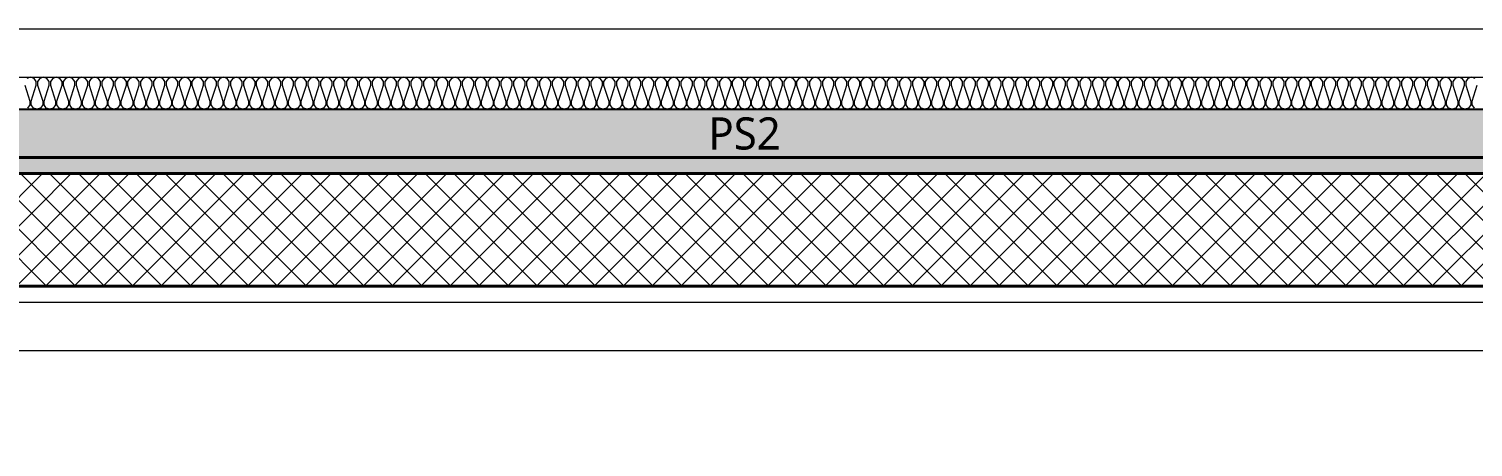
# Model space of a CAD drawing. Header units: millimetres. Extents: x 0 to 420000, y 0 to 297000.
# Drawn here: x 225288 to 229778, y 167200 to 168500 of the extents above; entities that cross this region are included whole.
import ezdxf
from ezdxf.enums import TextEntityAlignment as Align

# ---------------------------------------------------------------- set-up
doc = ezdxf.new("R2010")
doc.units = ezdxf.units.MM
doc.linetypes.add('CEN', pattern=[62, 60, -1, 0, -1])
for name, color, linetype, lineweight in [('A-AXIS-LINE', 1, 'CEN', 15), ('A-CONC-LIN1', 2, 'Continuous', 40), ('A-CONC-LIN2', 7, 'Continuous', 25), ('A-XXXX-FIN2', 6, 'Continuous', 20), ('A-XXXX-INSL1', 15, 'Continuous', 18), ('A-XXXX-INSL2', 8, 'Continuous', 18)]:
    doc.layers.add(name, color=color, linetype=linetype, lineweight=lineweight)
doc.layers.add('A-CONC-SOLD', color=253, linetype='CEN')
doc.layers.add('A-XXXX-NPLT', color=144, linetype='Continuous', lineweight=15, plot=False)
doc.styles.add('맑은고딕', font='')
doc.styles.get('맑은고딕').set_extended_font_data('Malgun Gothic')

# ---------------------------------------------------------------- blocks, each defined once
blk = doc.blocks.new('axis(220316)')
at = {"layer": 'A-AXIS-LINE', "ltscale": 1000}
blk.add_line((4631788.1, -432118.7), (4955413.1, -432118.7), dxfattribs=at)
blk = doc.blocks.new('PS2(횡)')
at = {"layer": 'A-CONC-SOLD'}
h = blk.add_hatch(color=256, dxfattribs=at)
h.dxf.hatch_style = 1
h.paths.add_polyline_path([(1020, 0), (1020, -290), (1700, -290), (1937.4, -150), (9062.6, -150), (9300, -290), (9980, -290), (9980, 0)])
h = blk.add_hatch(color=256, dxfattribs=at)
h.dxf.hatch_style = 1
h.paths.add_polyline_path([(9980, -290), (9980, -350), (9280, -350), (9030, -200), (1970, -200), (1720, -350), (1020, -350), (1020, -290), (1700, -290), (1937.4, -150), (9062.6, -150), (9300, -290)])
at = {"layer": 'A-XXXX-INSL2'}
h = blk.add_hatch(dxfattribs=at)
h.set_pattern_fill('ANSI37', color=256, scale=20)
h.set_pattern_definition([(45, (-244012.5, -188500), (-44.90128, 44.90128), []), (135, (-244012.5, -188500), (-44.90128, -44.90128), [])])
h.paths.add_polyline_path([(1100, -550), (9900, -550), (9900, -350), (9280, -350), (9030, -200), (1970, -200), (1720, -350), (1100, -350)])
at = {"layer": 'A-CONC-LIN1', "color": 2}
for p, q in [((1320, -550), (1270, -350)), ((9680, -550), (9730, -350)), ((1320, -550), (9680, -550))]:
    blk.add_line(p, q, dxfattribs=at)
blk.add_lwpolyline([(9980, -290), (9980, -350), (9280, -350), (9030, -200), (1970, -200), (1720, -350), (1020, -350), (1020, -290), (1700, -290), (1937.4, -150), (9062.6, -150), (9300, -290)], close=True, dxfattribs=at)
at = {"layer": 'A-CONC-LIN2'}
blk.add_line((1020, 0), (9980, 0), dxfattribs=at)
at = {"layer": 'A-XXXX-INSL2'}
for p, q in [((1320, -550), (1100, -550)), ((9680, -550), (9900, -550))]:
    blk.add_line(p, q, dxfattribs=at)
at = {"layer": 'A-XXXX-NPLT'}
for p, q in [((1937.4, -150), (1020, -150)), ((9062.6, -150), (9980, -150))]:
    blk.add_line(p, q, dxfattribs=at)
at = {"layer": 'A-XXXX-NPLT', "style": '맑은고딕'}
blk.add_text('PS2', height=100, dxfattribs=at).set_placement((5500, -75), align=Align.MIDDLE)
blk = doc.blocks.new('횡지하층')
at = {"layer": 'A-XXXX-FIN2'}
blk.add_line((4757100.6, -237111.1), (4890100.6, -237111.1), dxfattribs=at)
at = {"layer": 'A-XXXX-INSL1'}
blk.add_lwpolyline([(4844450.6, -237961.1), (4835750.6, -237961.1), (4835750.6, -238411.1), (4835197, -238411.1), (4835117, -237831.1), (4834084.1, -237831.1), (4834004.1, -238411.1), (4833450.6, -238411.1), (4833450.6, -237961.1), (4824750.6, -237961.1)], dxfattribs=at)
at = {"layer": 'A-XXXX-INSL2'}
blk.add_line((4757100.4, -237261.1), (4890100.5, -237261.1), dxfattribs=at)
for points in [[(4831369.6, -237357.1), (4831362.6, -237347.1), (4831362.6, -237336.1), (4831378.6, -237286.1)], [(4831371.6, -237265.1), (4831360.6, -237261.1), (4831349.6, -237265.1), (4831342.6, -237275.1), (4831342.6, -237286.1), (4831358.6, -237336.1), (4831358.6, -237347.1), (4831351.6, -237357.1), (4831340.6, -237361.1), (4831329.6, -237357.1), (4831322.6, -237347.1), (4831322.6, -237336.1), (4831338.6, -237286.1), (4831338.6, -237275.1), (4831331.6, -237265.1), (4831320.6, -237261.1), (4831309.6, -237265.1), (4831302.6, -237275.1), (4831302.6, -237286.1), (4831318.6, -237336.1), (4831318.6, -237347.1), (4831311.6, -237357.1), (4831300.6, -237361.1), (4831289.6, -237357.1), (4831282.6, -237347.1), (4831282.6, -237336.1), (4831298.6, -237286.1), (4831298.6, -237275.1), (4831291.6, -237265.1), (4831280.6, -237261.1), (4831269.6, -237265.1), (4831262.6, -237275.1), (4831262.6, -237286.1), (4831278.6, -237336.1), (4831278.6, -237347.1), (4831271.6, -237357.1), (4831260.6, -237361.1), (4831249.6, -237357.1), (4831242.6, -237347.1), (4831242.6, -237336.1), (4831258.6, -237286.1), (4831258.6, -237275.1), (4831251.6, -237265.1), (4831240.6, -237261.1), (4831229.6, -237265.1), (4831222.6, -237275.1), (4831222.6, -237286.1), (4831238.6, -237336.1), (4831238.6, -237347.1), (4831231.6, -237357.1), (4831220.6, -237361.1), (4831209.6, -237357.1), (4831202.6, -237347.1), (4831202.6, -237336.1), (4831218.6, -237286.1), (4831218.6, -237275.1), (4831211.6, -237265.1), (4831200.6, -237261.1), (4831189.6, -237265.1), (4831182.6, -237275.1), (4831182.6, -237286.1), (4831198.6, -237336.1), (4831198.6, -237347.1), (4831191.6, -237357.1), (4831180.6, -237361.1), (4831169.6, -237357.1), (4831162.6, -237347.1), (4831162.6, -237336.1), (4831178.6, -237286.1), (4831178.6, -237275.1), (4831171.6, -237265.1), (4831160.6, -237261.1), (4831149.6, -237265.1), (4831142.6, -237275.1), (4831142.6, -237286.1), (4831158.6, -237336.1), (4831158.6, -237347.1), (4831151.6, -237357.1), (4831140.6, -237361.1), (4831129.6, -237357.1), (4831122.6, -237347.1), (4831122.6, -237336.1), (4831138.6, -237286.1), (4831138.6, -237275.1), (4831131.6, -237265.1), (4831120.6, -237261.1), (4831109.6, -237265.1), (4831102.6, -237275.1), (4831102.6, -237286.1), (4831118.6, -237336.1), (4831118.6, -237347.1), (4831111.6, -237357.1), (4831100.6, -237361.1), (4831089.6, -237357.1), (4831082.6, -237347.1), (4831082.6, -237336.1), (4831098.6, -237286.1), (4831098.6, -237275.1), (4831091.6, -237265.1), (4831080.6, -237261.1), (4831069.6, -237265.1), (4831062.6, -237275.1), (4831062.6, -237286.1), (4831078.6, -237336.1), (4831078.6, -237347.1), (4831071.6, -237357.1), (4831060.6, -237361.1), (4831049.6, -237357.1), (4831042.6, -237347.1), (4831042.6, -237336.1), (4831058.6, -237286.1), (4831058.6, -237275.1), (4831051.6, -237265.1), (4831040.6, -237261.1), (4831029.6, -237265.1), (4831022.6, -237275.1), (4831022.6, -237286.1), (4831038.6, -237336.1), (4831038.6, -237347.1), (4831031.6, -237357.1), (4831020.6, -237361.1), (4831009.6, -237357.1), (4831002.6, -237347.1), (4831002.6, -237336.1), (4831018.6, -237286.1), (4831018.6, -237275.1), (4831011.6, -237265.1), (4831000.6, -237261.1), (4830989.6, -237265.1), (4830982.6, -237275.1), (4830982.6, -237286.1), (4830998.6, -237336.1), (4830998.6, -237347.1), (4830991.6, -237357.1), (4830980.6, -237361.1), (4830969.6, -237357.1), (4830962.6, -237347.1), (4830962.6, -237336.1), (4830978.6, -237286.1), (4830978.6, -237275.1), (4830971.6, -237265.1), (4830960.6, -237261.1), (4830949.6, -237265.1), (4830942.6, -237275.1), (4830942.6, -237286.1), (4830958.6, -237336.1), (4830958.6, -237347.1), (4830951.6, -237357.1), (4830940.6, -237361.1), (4830929.6, -237357.1), (4830922.6, -237347.1), (4830922.6, -237336.1), (4830938.6, -237286.1), (4830938.6, -237275.1), (4830931.6, -237265.1), (4830920.6, -237261.1), (4830909.6, -237265.1), (4830902.6, -237275.1), (4830902.6, -237286.1), (4830918.6, -237336.1), (4830918.6, -237347.1), (4830911.6, -237357.1), (4830900.6, -237361.1), (4830889.6, -237357.1), (4830882.6, -237347.1), (4830882.6, -237336.1), (4830898.6, -237286.1), (4830898.6, -237275.1), (4830891.6, -237265.1), (4830880.6, -237261.1), (4830869.6, -237265.1), (4830862.6, -237275.1), (4830862.6, -237286.1), (4830878.6, -237336.1), (4830878.6, -237347.1), (4830871.6, -237357.1), (4830860.6, -237361.1), (4830849.6, -237357.1), (4830842.6, -237347.1), (4830842.6, -237336.1), (4830858.6, -237286.1), (4830858.6, -237275.1), (4830851.6, -237265.1), (4830840.6, -237261.1), (4830829.6, -237265.1), (4830822.6, -237275.1), (4830822.6, -237286.1), (4830838.6, -237336.1), (4830838.6, -237347.1), (4830831.6, -237357.1), (4830820.6, -237361.1), (4830809.6, -237357.1), (4830802.6, -237347.1), (4830802.6, -237336.1), (4830818.6, -237286.1), (4830818.6, -237275.1), (4830811.6, -237265.1), (4830800.6, -237261.1), (4830789.6, -237265.1), (4830782.6, -237275.1), (4830782.6, -237286.1), (4830798.6, -237336.1), (4830798.6, -237347.1), (4830791.6, -237357.1), (4830780.6, -237361.1), (4830769.6, -237357.1), (4830762.6, -237347.1), (4830762.6, -237336.1), (4830778.6, -237286.1), (4830778.6, -237275.1), (4830771.6, -237265.1), (4830760.6, -237261.1), (4830749.6, -237265.1), (4830742.6, -237275.1), (4830742.6, -237286.1), (4830758.6, -237336.1), (4830758.6, -237347.1), (4830751.6, -237357.1), (4830740.6, -237361.1), (4830729.6, -237357.1), (4830722.6, -237347.1), (4830722.6, -237336.1), (4830738.6, -237286.1), (4830738.6, -237275.1), (4830731.6, -237265.1), (4830720.6, -237261.1), (4830709.6, -237265.1), (4830702.6, -237275.1), (4830702.6, -237286.1), (4830718.6, -237336.1), (4830718.6, -237347.1), (4830711.6, -237357.1), (4830700.6, -237361.1), (4830689.6, -237357.1), (4830682.6, -237347.1), (4830682.6, -237336.1), (4830698.6, -237286.1), (4830698.6, -237275.1), (4830691.6, -237265.1), (4830680.6, -237261.1), (4830669.6, -237265.1), (4830662.6, -237275.1), (4830662.6, -237286.1), (4830678.6, -237336.1), (4830678.6, -237347.1), (4830671.6, -237357.1), (4830660.6, -237361.1), (4830649.6, -237357.1), (4830642.6, -237347.1), (4830642.6, -237336.1), (4830658.6, -237286.1), (4830658.6, -237275.1), (4830651.6, -237265.1), (4830640.6, -237261.1), (4830629.6, -237265.1), (4830622.6, -237275.1), (4830622.6, -237286.1), (4830638.6, -237336.1), (4830638.6, -237347.1), (4830631.6, -237357.1), (4830620.6, -237361.1), (4830609.6, -237357.1), (4830602.6, -237347.1), (4830602.6, -237336.1), (4830618.6, -237286.1), (4830618.6, -237275.1), (4830611.6, -237265.1), (4830600.6, -237261.1), (4830589.6, -237265.1), (4830582.6, -237275.1), (4830582.6, -237286.1), (4830598.6, -237336.1), (4830598.6, -237347.1), (4830591.6, -237357.1), (4830580.6, -237361.1), (4830569.6, -237357.1), (4830562.6, -237347.1), (4830562.6, -237336.1), (4830578.6, -237286.1), (4830578.6, -237275.1), (4830571.6, -237265.1), (4830560.6, -237261.1), (4830549.6, -237265.1), (4830542.6, -237275.1), (4830542.6, -237286.1), (4830558.6, -237336.1), (4830558.6, -237347.1), (4830551.6, -237357.1), (4830540.6, -237361.1), (4830529.6, -237357.1), (4830522.6, -237347.1), (4830522.6, -237336.1), (4830538.6, -237286.1), (4830538.6, -237275.1), (4830531.6, -237265.1), (4830520.6, -237261.1), (4830509.6, -237265.1), (4830502.6, -237275.1), (4830502.6, -237286.1), (4830518.6, -237336.1), (4830518.6, -237347.1), (4830511.6, -237357.1), (4830500.6, -237361.1), (4830489.6, -237357.1), (4830482.6, -237347.1), (4830482.6, -237336.1), (4830498.6, -237286.1), (4830498.6, -237275.1), (4830491.6, -237265.1), (4830480.6, -237261.1), (4830469.6, -237265.1), (4830462.6, -237275.1), (4830462.6, -237286.1), (4830478.6, -237336.1), (4830478.6, -237347.1), (4830471.6, -237357.1), (4830460.6, -237361.1), (4830449.6, -237357.1), (4830442.6, -237347.1), (4830442.6, -237336.1), (4830458.6, -237286.1), (4830458.6, -237275.1), (4830451.6, -237265.1), (4830440.6, -237261.1), (4830429.6, -237265.1), (4830422.6, -237275.1), (4830422.6, -237286.1), (4830438.6, -237336.1), (4830438.6, -237347.1), (4830431.6, -237357.1), (4830420.6, -237361.1), (4830409.6, -237357.1), (4830402.6, -237347.1), (4830402.6, -237336.1), (4830418.6, -237286.1), (4830418.6, -237275.1), (4830411.6, -237265.1), (4830400.6, -237261.1), (4830389.6, -237265.1), (4830382.6, -237275.1), (4830382.6, -237286.1), (4830398.6, -237336.1), (4830398.6, -237347.1), (4830391.6, -237357.1), (4830380.6, -237361.1), (4830369.6, -237357.1), (4830362.6, -237347.1), (4830362.6, -237336.1), (4830378.6, -237286.1), (4830378.6, -237275.1), (4830371.6, -237265.1), (4830360.6, -237261.1), (4830349.6, -237265.1), (4830342.6, -237275.1), (4830342.6, -237286.1), (4830358.6, -237336.1), (4830358.6, -237347.1), (4830351.6, -237357.1), (4830340.6, -237361.1), (4830329.6, -237357.1), (4830322.6, -237347.1), (4830322.6, -237336.1), (4830338.6, -237286.1), (4830338.6, -237275.1), (4830331.6, -237265.1), (4830320.6, -237261.1), (4830309.6, -237265.1), (4830302.6, -237275.1), (4830302.6, -237286.1), (4830318.6, -237336.1), (4830318.6, -237347.1), (4830311.6, -237357.1), (4830300.6, -237361.1), (4830289.6, -237357.1), (4830282.6, -237347.1), (4830282.6, -237336.1), (4830298.6, -237286.1), (4830298.6, -237275.1), (4830291.6, -237265.1), (4830280.6, -237261.1), (4830269.6, -237265.1), (4830262.6, -237275.1), (4830262.6, -237286.1), (4830278.6, -237336.1), (4830278.6, -237347.1), (4830271.6, -237357.1), (4830260.6, -237361.1), (4830249.6, -237357.1), (4830242.6, -237347.1), (4830242.6, -237336.1), (4830258.6, -237286.1), (4830258.6, -237275.1), (4830251.6, -237265.1), (4830240.6, -237261.1), (4830229.6, -237265.1), (4830222.6, -237275.1), (4830222.6, -237286.1), (4830238.6, -237336.1), (4830238.6, -237347.1), (4830231.6, -237357.1), (4830220.6, -237361.1), (4830209.6, -237357.1), (4830202.6, -237347.1), (4830202.6, -237336.1), (4830218.6, -237286.1), (4830218.6, -237275.1), (4830211.6, -237265.1), (4830200.6, -237261.1), (4830189.6, -237265.1), (4830182.6, -237275.1), (4830182.6, -237286.1), (4830198.6, -237336.1), (4830198.6, -237347.1), (4830191.6, -237357.1), (4830180.6, -237361.1), (4830169.6, -237357.1), (4830162.6, -237347.1), (4830162.6, -237336.1), (4830178.6, -237286.1), (4830178.6, -237275.1), (4830171.6, -237265.1), (4830160.6, -237261.1), (4830149.6, -237265.1), (4830142.6, -237275.1), (4830142.6, -237286.1), (4830158.6, -237336.1), (4830158.6, -237347.1), (4830151.6, -237357.1), (4830140.6, -237361.1), (4830129.6, -237357.1), (4830122.6, -237347.1), (4830122.6, -237336.1), (4830138.6, -237286.1), (4830138.6, -237275.1), (4830131.6, -237265.1), (4830120.6, -237261.1), (4830109.6, -237265.1), (4830102.6, -237275.1), (4830102.6, -237286.1), (4830118.6, -237336.1), (4830118.6, -237347.1), (4830111.6, -237357.1), (4830100.6, -237361.1), (4830089.6, -237357.1), (4830082.6, -237347.1), (4830082.6, -237336.1), (4830098.6, -237286.1), (4830098.6, -237275.1), (4830091.6, -237265.1), (4830080.6, -237261.1), (4830069.6, -237265.1), (4830062.6, -237275.1), (4830062.6, -237286.1), (4830078.6, -237336.1), (4830078.6, -237347.1), (4830071.6, -237357.1), (4830060.6, -237361.1), (4830049.6, -237357.1), (4830042.6, -237347.1), (4830042.6, -237336.1), (4830058.6, -237286.1), (4830058.6, -237275.1), (4830051.6, -237265.1), (4830040.6, -237261.1), (4830029.6, -237265.1), (4830022.6, -237275.1), (4830022.6, -237286.1), (4830038.6, -237336.1), (4830038.6, -237347.1), (4830031.6, -237357.1), (4830020.6, -237361.1), (4830009.6, -237357.1), (4830002.6, -237347.1), (4830002.6, -237336.1), (4830018.6, -237286.1), (4830018.6, -237275.1), (4830011.6, -237265.1), (4830000.6, -237261.1), (4829989.6, -237265.1), (4829982.6, -237275.1), (4829982.6, -237286.1), (4829998.6, -237336.1), (4829998.6, -237347.1), (4829991.6, -237357.1), (4829980.6, -237361.1), (4829969.6, -237357.1), (4829962.6, -237347.1), (4829962.6, -237336.1), (4829978.6, -237286.1), (4829978.6, -237275.1), (4829971.6, -237265.1), (4829960.6, -237261.1), (4829949.6, -237265.1), (4829942.6, -237275.1), (4829942.6, -237286.1), (4829958.6, -237336.1), (4829958.6, -237347.1), (4829951.6, -237357.1), (4829940.6, -237361.1), (4829929.6, -237357.1), (4829922.6, -237347.1), (4829922.6, -237336.1), (4829938.6, -237286.1), (4829938.6, -237275.1), (4829931.6, -237265.1), (4829920.6, -237261.1), (4829909.6, -237265.1), (4829902.6, -237275.1), (4829902.6, -237286.1), (4829918.6, -237336.1), (4829918.6, -237347.1), (4829911.6, -237357.1), (4829900.6, -237361.1), (4829889.6, -237357.1), (4829882.6, -237347.1), (4829882.6, -237336.1), (4829898.6, -237286.1), (4829898.6, -237275.1), (4829891.6, -237265.1), (4829880.6, -237261.1), (4829869.6, -237265.1), (4829862.6, -237275.1), (4829862.6, -237286.1), (4829878.6, -237336.1), (4829878.6, -237347.1), (4829871.6, -237357.1), (4829860.6, -237361.1), (4829849.6, -237357.1), (4829842.6, -237347.1), (4829842.6, -237336.1), (4829858.6, -237286.1), (4829858.6, -237275.1), (4829851.6, -237265.1), (4829840.6, -237261.1), (4829829.6, -237265.1), (4829822.6, -237275.1), (4829822.6, -237286.1), (4829838.6, -237336.1), (4829838.6, -237347.1), (4829831.6, -237357.1), (4829820.6, -237361.1), (4829809.6, -237357.1), (4829802.6, -237347.1), (4829802.6, -237336.1), (4829818.6, -237286.1), (4829818.6, -237275.1), (4829811.6, -237265.1), (4829800.6, -237261.1), (4829789.6, -237265.1), (4829782.6, -237275.1), (4829782.6, -237286.1), (4829798.6, -237336.1), (4829798.6, -237347.1), (4829791.6, -237357.1), (4829780.6, -237361.1), (4829769.6, -237357.1), (4829762.6, -237347.1), (4829762.6, -237336.1), (4829778.6, -237286.1), (4829778.6, -237275.1), (4829771.6, -237265.1), (4829760.6, -237261.1), (4829749.6, -237265.1), (4829742.6, -237275.1), (4829742.6, -237286.1), (4829758.6, -237336.1), (4829758.6, -237347.1), (4829751.6, -237357.1), (4829740.6, -237361.1), (4829729.6, -237357.1), (4829722.6, -237347.1), (4829722.6, -237336.1), (4829738.6, -237286.1), (4829738.6, -237275.1), (4829731.6, -237265.1), (4829720.6, -237261.1), (4829709.6, -237265.1), (4829702.6, -237275.1), (4829702.6, -237286.1), (4829718.6, -237336.1), (4829718.6, -237347.1), (4829711.6, -237357.1), (4829700.6, -237361.1), (4829689.6, -237357.1), (4829682.6, -237347.1), (4829682.6, -237336.1), (4829698.6, -237286.1), (4829698.6, -237275.1), (4829691.6, -237265.1), (4829680.6, -237261.1), (4829669.6, -237265.1), (4829662.6, -237275.1), (4829662.6, -237286.1), (4829678.6, -237336.1), (4829678.6, -237347.1), (4829671.6, -237357.1), (4829660.6, -237361.1), (4829649.6, -237357.1), (4829642.6, -237347.1), (4829642.6, -237336.1), (4829658.6, -237286.1), (4829658.6, -237275.1), (4829651.6, -237265.1), (4829640.6, -237261.1), (4829629.6, -237265.1), (4829622.6, -237275.1), (4829622.6, -237286.1), (4829638.6, -237336.1), (4829638.6, -237347.1), (4829631.6, -237357.1), (4829620.6, -237361.1), (4829609.6, -237357.1), (4829602.6, -237347.1), (4829602.6, -237336.1), (4829618.6, -237286.1), (4829618.6, -237275.1), (4829611.6, -237265.1), (4829600.6, -237261.1), (4829589.6, -237265.1), (4829582.6, -237275.1), (4829582.6, -237286.1), (4829598.6, -237336.1), (4829598.6, -237347.1), (4829591.6, -237357.1), (4829580.6, -237361.1), (4829569.6, -237357.1), (4829562.6, -237347.1), (4829562.6, -237336.1), (4829578.6, -237286.1), (4829578.6, -237275.1), (4829571.6, -237265.1), (4829560.6, -237261.1), (4829549.6, -237265.1), (4829542.6, -237275.1), (4829542.6, -237286.1), (4829558.6, -237336.1), (4829558.6, -237347.1), (4829551.6, -237357.1), (4829540.6, -237361.1), (4829529.6, -237357.1), (4829522.6, -237347.1), (4829522.6, -237336.1), (4829538.6, -237286.1), (4829538.6, -237275.1), (4829531.6, -237265.1), (4829520.6, -237261.1), (4829509.6, -237265.1), (4829502.6, -237275.1), (4829502.6, -237286.1), (4829518.6, -237336.1), (4829518.6, -237347.1), (4829511.6, -237357.1), (4829500.6, -237361.1), (4829489.6, -237357.1), (4829482.6, -237347.1), (4829482.6, -237336.1), (4829498.6, -237286.1), (4829498.6, -237275.1), (4829491.6, -237265.1), (4829480.6, -237261.1), (4829469.6, -237265.1), (4829462.6, -237275.1), (4829462.6, -237286.1), (4829478.6, -237336.1), (4829478.6, -237347.1), (4829471.6, -237357.1), (4829460.6, -237361.1), (4829449.6, -237357.1), (4829442.6, -237347.1), (4829442.6, -237336.1), (4829458.6, -237286.1), (4829458.6, -237275.1), (4829451.6, -237265.1), (4829440.6, -237261.1), (4829429.6, -237265.1), (4829422.6, -237275.1), (4829422.6, -237286.1), (4829438.6, -237336.1), (4829438.6, -237347.1), (4829431.6, -237357.1), (4829420.6, -237361.1), (4829409.6, -237357.1), (4829402.6, -237347.1), (4829402.6, -237336.1), (4829418.6, -237286.1), (4829418.6, -237275.1), (4829411.6, -237265.1), (4829400.6, -237261.1), (4829389.6, -237265.1), (4829382.6, -237275.1), (4829382.6, -237286.1), (4829398.6, -237336.1), (4829398.6, -237347.1), (4829391.6, -237357.1), (4829380.6, -237361.1), (4829369.6, -237357.1), (4829362.6, -237347.1), (4829362.6, -237336.1), (4829378.6, -237286.1), (4829378.6, -237275.1), (4829371.6, -237265.1), (4829360.6, -237261.1), (4829349.6, -237265.1), (4829342.6, -237275.1), (4829342.6, -237286.1), (4829358.6, -237336.1), (4829358.6, -237347.1), (4829351.6, -237357.1), (4829340.6, -237361.1), (4829329.6, -237357.1), (4829322.6, -237347.1), (4829322.6, -237336.1), (4829338.6, -237286.1), (4829338.6, -237275.1), (4829331.6, -237265.1), (4829320.6, -237261.1), (4829309.6, -237265.1), (4829302.6, -237275.1), (4829302.6, -237286.1), (4829318.6, -237336.1), (4829318.6, -237347.1), (4829311.6, -237357.1), (4829300.6, -237361.1), (4829289.6, -237357.1), (4829282.6, -237347.1), (4829282.6, -237336.1), (4829298.6, -237286.1), (4829298.6, -237275.1), (4829291.6, -237265.1), (4829280.6, -237261.1), (4829269.6, -237265.1), (4829262.6, -237275.1), (4829262.6, -237286.1), (4829278.6, -237336.1), (4829278.6, -237347.1), (4829271.6, -237357.1), (4829260.6, -237361.1), (4829249.6, -237357.1), (4829242.6, -237347.1), (4829242.6, -237336.1), (4829258.6, -237286.1), (4829258.6, -237275.1), (4829251.6, -237265.1), (4829240.6, -237261.1), (4829229.6, -237265.1), (4829222.6, -237275.1), (4829222.6, -237286.1), (4829238.6, -237336.1), (4829238.6, -237347.1), (4829231.6, -237357.1), (4829220.6, -237361.1), (4829209.6, -237357.1), (4829202.6, -237347.1), (4829202.6, -237336.1), (4829218.6, -237286.1), (4829218.6, -237275.1), (4829211.6, -237265.1), (4829200.6, -237261.1), (4829189.6, -237265.1), (4829182.6, -237275.1), (4829182.6, -237286.1), (4829198.6, -237336.1), (4829198.6, -237347.1), (4829191.6, -237357.1), (4829180.6, -237361.1), (4829169.6, -237357.1), (4829162.6, -237347.1), (4829162.6, -237336.1), (4829178.6, -237286.1), (4829178.6, -237275.1), (4829171.6, -237265.1), (4829160.6, -237261.1), (4829149.6, -237265.1), (4829142.6, -237275.1), (4829142.6, -237286.1), (4829158.6, -237336.1), (4829158.6, -237347.1), (4829151.6, -237357.1), (4829140.6, -237361.1), (4829129.6, -237357.1), (4829122.6, -237347.1), (4829122.6, -237336.1), (4829138.6, -237286.1), (4829138.6, -237275.1), (4829131.6, -237265.1), (4829120.6, -237261.1), (4829109.6, -237265.1), (4829102.6, -237275.1), (4829102.6, -237286.1), (4829118.6, -237336.1), (4829118.6, -237347.1), (4829111.6, -237357.1), (4829100.6, -237361.1), (4829089.6, -237357.1), (4829082.6, -237347.1), (4829082.6, -237336.1), (4829098.6, -237286.1), (4829098.6, -237275.1), (4829091.6, -237265.1), (4829080.6, -237261.1), (4829069.6, -237265.1), (4829062.6, -237275.1), (4829062.6, -237286.1), (4829078.6, -237336.1), (4829078.6, -237347.1), (4829071.6, -237357.1), (4829060.6, -237361.1), (4829049.6, -237357.1), (4829042.6, -237347.1), (4829042.6, -237336.1), (4829058.6, -237286.1), (4829058.6, -237275.1), (4829051.6, -237265.1), (4829040.6, -237261.1), (4829029.6, -237265.1), (4829022.6, -237275.1), (4829022.6, -237286.1), (4829038.6, -237336.1), (4829038.6, -237347.1), (4829031.6, -237357.1), (4829020.6, -237361.1), (4829009.6, -237357.1), (4829002.6, -237347.1), (4829002.6, -237336.1), (4829018.6, -237286.1), (4829018.6, -237275.1), (4829011.6, -237265.1), (4829000.6, -237261.1), (4828989.6, -237265.1), (4828982.6, -237275.1), (4828982.6, -237286.1), (4828998.6, -237336.1), (4828998.6, -237347.1), (4828991.6, -237357.1), (4828980.6, -237361.1), (4828969.6, -237357.1), (4828962.6, -237347.1), (4828962.6, -237336.1), (4828978.6, -237286.1), (4828978.6, -237275.1), (4828971.6, -237265.1), (4828960.6, -237261.1), (4828949.6, -237265.1), (4828942.6, -237275.1), (4828942.6, -237286.1), (4828958.6, -237336.1), (4828958.6, -237347.1), (4828951.6, -237357.1), (4828940.6, -237361.1), (4828929.6, -237357.1), (4828922.6, -237347.1), (4828922.6, -237336.1), (4828938.6, -237286.1), (4828938.6, -237275.1), (4828931.6, -237265.1), (4828920.6, -237261.1), (4828909.6, -237265.1), (4828902.6, -237275.1), (4828902.6, -237286.1), (4828918.6, -237336.1), (4828918.6, -237347.1), (4828911.6, -237357.1), (4828900.6, -237361.1), (4828889.6, -237357.1), (4828882.6, -237347.1), (4828882.6, -237336.1), (4828898.6, -237286.1), (4828898.6, -237275.1), (4828891.6, -237265.1), (4828880.6, -237261.1), (4828869.6, -237265.1), (4828862.6, -237275.1), (4828862.6, -237286.1), (4828878.6, -237336.1), (4828878.6, -237347.1), (4828871.6, -237357.1), (4828860.6, -237361.1), (4828849.6, -237357.1), (4828842.6, -237347.1), (4828842.6, -237336.1), (4828858.6, -237286.1), (4828858.6, -237275.1), (4828851.6, -237265.1), (4828840.6, -237261.1), (4828829.6, -237265.1), (4828822.6, -237275.1), (4828822.6, -237286.1), (4828838.6, -237336.1), (4828838.6, -237347.1), (4828831.6, -237357.1), (4828820.6, -237361.1), (4828809.6, -237357.1), (4828802.6, -237347.1), (4828802.6, -237336.1), (4828818.6, -237286.1), (4828818.6, -237275.1), (4828811.6, -237265.1), (4828800.6, -237261.1), (4828789.6, -237265.1), (4828782.6, -237275.1), (4828782.6, -237286.1), (4828798.6, -237336.1), (4828798.6, -237347.1), (4828791.6, -237357.1), (4828780.6, -237361.1), (4828769.6, -237357.1), (4828762.6, -237347.1), (4828762.6, -237336.1), (4828778.6, -237286.1), (4828778.6, -237275.1), (4828771.6, -237265.1), (4828760.6, -237261.1), (4828749.6, -237265.1), (4828742.6, -237275.1), (4828742.6, -237286.1), (4828758.6, -237336.1), (4828758.6, -237347.1), (4828751.6, -237357.1), (4828740.6, -237361.1), (4828729.6, -237357.1), (4828722.6, -237347.1), (4828722.6, -237336.1), (4828738.6, -237286.1), (4828738.6, -237275.1), (4828731.6, -237265.1), (4828720.6, -237261.1), (4828709.6, -237265.1), (4828702.6, -237275.1), (4828702.6, -237286.1), (4828718.6, -237336.1), (4828718.6, -237347.1), (4828711.6, -237357.1), (4828700.6, -237361.1), (4828689.6, -237357.1), (4828682.6, -237347.1), (4828682.6, -237336.1), (4828698.6, -237286.1), (4828698.6, -237275.1), (4828691.6, -237265.1), (4828680.6, -237261.1), (4828669.6, -237265.1), (4828662.6, -237275.1), (4828662.6, -237286.1), (4828678.6, -237336.1), (4828678.6, -237347.1), (4828671.6, -237357.1), (4828660.6, -237361.1), (4828649.6, -237357.1), (4828642.6, -237347.1), (4828642.6, -237336.1), (4828658.6, -237286.1), (4828658.6, -237275.1), (4828651.6, -237265.1), (4828640.6, -237261.1), (4828629.6, -237265.1), (4828622.6, -237275.1), (4828622.6, -237286.1), (4828638.6, -237336.1), (4828638.6, -237347.1), (4828631.6, -237357.1), (4828620.6, -237361.1), (4828609.6, -237357.1), (4828602.6, -237347.1), (4828602.6, -237336.1), (4828618.6, -237286.1), (4828618.6, -237275.1), (4828611.6, -237265.1), (4828600.6, -237261.1), (4828589.6, -237265.1), (4828582.6, -237275.1), (4828582.6, -237286.1), (4828598.6, -237336.1), (4828598.6, -237347.1), (4828591.6, -237357.1), (4828580.6, -237361.1), (4828569.6, -237357.1), (4828562.6, -237347.1), (4828562.6, -237336.1), (4828578.6, -237286.1), (4828578.6, -237275.1), (4828571.6, -237265.1), (4828560.6, -237261.1), (4828549.6, -237265.1), (4828542.6, -237275.1), (4828542.6, -237286.1), (4828558.6, -237336.1), (4828558.6, -237347.1), (4828551.6, -237357.1), (4828540.6, -237361.1), (4828529.6, -237357.1), (4828522.6, -237347.1), (4828522.6, -237336.1), (4828538.6, -237286.1), (4828538.6, -237275.1), (4828531.6, -237265.1), (4828520.6, -237261.1), (4828509.6, -237265.1), (4828502.6, -237275.1), (4828502.6, -237286.1), (4828518.6, -237336.1), (4828518.6, -237347.1), (4828511.6, -237357.1), (4828500.6, -237361.1), (4828489.6, -237357.1), (4828482.6, -237347.1), (4828482.6, -237336.1), (4828498.6, -237286.1), (4828498.6, -237275.1), (4828491.6, -237265.1), (4828480.6, -237261.1), (4828469.6, -237265.1), (4828462.6, -237275.1), (4828462.6, -237286.1), (4828478.6, -237336.1), (4828478.6, -237347.1), (4828471.6, -237357.1), (4828460.6, -237361.1), (4828449.6, -237357.1), (4828442.6, -237347.1), (4828442.6, -237336.1), (4828458.6, -237286.1), (4828458.6, -237275.1), (4828451.6, -237265.1), (4828440.6, -237261.1), (4828429.6, -237265.1), (4828422.6, -237275.1), (4828422.6, -237286.1), (4828438.6, -237336.1), (4828438.6, -237347.1), (4828431.6, -237357.1), (4828420.6, -237361.1), (4828409.6, -237357.1), (4828402.6, -237347.1), (4828402.6, -237336.1), (4828418.6, -237286.1), (4828418.6, -237275.1), (4828411.6, -237265.1), (4828400.6, -237261.1), (4828389.6, -237265.1), (4828382.6, -237275.1), (4828382.6, -237286.1), (4828398.6, -237336.1), (4828398.6, -237347.1), (4828391.6, -237357.1), (4828380.6, -237361.1), (4828369.6, -237357.1), (4828362.6, -237347.1), (4828362.6, -237336.1), (4828378.6, -237286.1), (4828378.6, -237275.1), (4828371.6, -237265.1), (4828360.6, -237261.1), (4828349.6, -237265.1), (4828342.6, -237275.1), (4828342.6, -237286.1), (4828358.6, -237336.1), (4828358.6, -237347.1), (4828351.6, -237357.1), (4828340.6, -237361.1), (4828329.6, -237357.1), (4828322.6, -237347.1), (4828322.6, -237336.1), (4828338.6, -237286.1), (4828338.6, -237275.1), (4828331.6, -237265.1), (4828320.6, -237261.1), (4828309.6, -237265.1), (4828302.6, -237275.1), (4828302.6, -237286.1), (4828318.6, -237336.1), (4828318.6, -237347.1), (4828311.6, -237357.1), (4828300.6, -237361.1), (4828289.6, -237357.1), (4828282.6, -237347.1), (4828282.6, -237336.1), (4828298.6, -237286.1), (4828298.6, -237275.1), (4828291.6, -237265.1), (4828280.6, -237261.1), (4828269.6, -237265.1), (4828262.6, -237275.1), (4828262.6, -237286.1), (4828278.6, -237336.1), (4828278.6, -237347.1), (4828271.6, -237357.1), (4828260.6, -237361.1), (4828249.6, -237357.1), (4828242.6, -237347.1), (4828242.6, -237336.1), (4828258.6, -237286.1), (4828258.6, -237275.1), (4828251.6, -237265.1), (4828240.6, -237261.1), (4828229.6, -237265.1), (4828222.6, -237275.1), (4828222.6, -237286.1), (4828238.6, -237336.1), (4828238.6, -237347.1), (4828231.6, -237357.1), (4828220.6, -237361.1), (4828209.6, -237357.1), (4828202.6, -237347.1), (4828202.6, -237336.1), (4828218.6, -237286.1), (4828218.6, -237275.1), (4828211.6, -237265.1), (4828200.6, -237261.1), (4828189.6, -237265.1), (4828182.6, -237275.1), (4828182.6, -237286.1), (4828198.6, -237336.1), (4828198.6, -237347.1), (4828191.6, -237357.1), (4828180.6, -237361.1), (4828169.6, -237357.1), (4828162.6, -237347.1), (4828162.6, -237336.1), (4828178.6, -237286.1), (4828178.6, -237275.1), (4828171.6, -237265.1), (4828160.6, -237261.1), (4828149.6, -237265.1), (4828142.6, -237275.1), (4828142.6, -237286.1), (4828158.6, -237336.1), (4828158.6, -237347.1), (4828151.6, -237357.1), (4828140.6, -237361.1), (4828129.6, -237357.1), (4828122.6, -237347.1), (4828122.6, -237336.1), (4828138.6, -237286.1), (4828138.6, -237275.1), (4828131.6, -237265.1), (4828120.6, -237261.1), (4828109.6, -237265.1), (4828102.6, -237275.1), (4828102.6, -237286.1), (4828118.6, -237336.1), (4828118.6, -237347.1), (4828111.6, -237357.1), (4828100.6, -237361.1), (4828089.6, -237357.1), (4828082.6, -237347.1), (4828082.6, -237336.1), (4828098.6, -237286.1), (4828098.6, -237275.1), (4828091.6, -237265.1), (4828080.6, -237261.1), (4828069.6, -237265.1), (4828062.6, -237275.1), (4828062.6, -237286.1), (4828078.6, -237336.1), (4828078.6, -237347.1), (4828071.6, -237357.1), (4828060.6, -237361.1), (4828049.6, -237357.1), (4828042.6, -237347.1), (4828042.6, -237336.1), (4828058.6, -237286.1), (4828058.6, -237275.1), (4828051.6, -237265.1), (4828040.6, -237261.1), (4828029.6, -237265.1), (4828022.6, -237275.1), (4828022.6, -237286.1), (4828038.6, -237336.1), (4828038.6, -237347.1), (4828031.6, -237357.1), (4828020.6, -237361.1), (4828009.6, -237357.1), (4828002.6, -237347.1), (4828002.6, -237336.1), (4828018.6, -237286.1), (4828018.6, -237275.1), (4828011.6, -237265.1), (4828000.6, -237261.1), (4827989.6, -237265.1), (4827982.6, -237275.1), (4827982.6, -237286.1), (4827998.6, -237336.1), (4827998.6, -237347.1), (4827991.6, -237357.1), (4827980.6, -237361.1), (4827969.6, -237357.1), (4827962.6, -237347.1), (4827962.6, -237336.1), (4827978.6, -237286.1), (4827978.6, -237275.1), (4827971.6, -237265.1), (4827960.6, -237261.1), (4827949.6, -237265.1), (4827942.6, -237275.1), (4827942.6, -237286.1), (4827958.6, -237336.1), (4827958.6, -237347.1), (4827951.6, -237357.1), (4827940.6, -237361.1), (4827929.6, -237357.1), (4827922.6, -237347.1), (4827922.6, -237336.1), (4827938.6, -237286.1), (4827938.6, -237275.1), (4827931.6, -237265.1), (4827920.6, -237261.1), (4827909.6, -237265.1), (4827902.6, -237275.1), (4827902.6, -237286.1), (4827918.6, -237336.1), (4827918.6, -237347.1), (4827911.6, -237357.1), (4827900.6, -237361.1), (4827889.6, -237357.1), (4827882.6, -237347.1), (4827882.6, -237336.1), (4827898.6, -237286.1), (4827898.6, -237275.1), (4827891.6, -237265.1), (4827880.6, -237261.1), (4827869.6, -237265.1), (4827862.6, -237275.1), (4827862.6, -237286.1), (4827878.6, -237336.1), (4827878.6, -237347.1), (4827871.6, -237357.1), (4827860.6, -237361.1), (4827849.6, -237357.1), (4827842.6, -237347.1), (4827842.6, -237336.1), (4827858.6, -237286.1), (4827858.6, -237275.1), (4827851.6, -237265.1), (4827840.6, -237261.1), (4827829.6, -237265.1), (4827822.6, -237275.1), (4827822.6, -237286.1), (4827838.6, -237336.1), (4827838.6, -237347.1), (4827831.6, -237357.1), (4827820.6, -237361.1), (4827809.6, -237357.1), (4827802.6, -237347.1), (4827802.6, -237336.1), (4827818.6, -237286.1), (4827818.6, -237275.1), (4827811.6, -237265.1), (4827800.6, -237261.1), (4827789.6, -237265.1), (4827782.6, -237275.1), (4827782.6, -237286.1), (4827798.6, -237336.1), (4827798.6, -237347.1), (4827791.6, -237357.1), (4827780.6, -237361.1), (4827769.6, -237357.1), (4827762.6, -237347.1), (4827762.6, -237336.1), (4827778.6, -237286.1), (4827778.6, -237275.1), (4827771.6, -237265.1), (4827760.6, -237261.1), (4827749.6, -237265.1), (4827742.6, -237275.1), (4827742.6, -237286.1), (4827758.6, -237336.1), (4827758.6, -237347.1), (4827751.6, -237357.1), (4827740.6, -237361.1), (4827729.6, -237357.1), (4827722.6, -237347.1), (4827722.6, -237336.1), (4827738.6, -237286.1), (4827738.6, -237275.1), (4827731.6, -237265.1), (4827720.6, -237261.1), (4827709.6, -237265.1), (4827702.6, -237275.1), (4827702.6, -237286.1), (4827718.6, -237336.1), (4827718.6, -237347.1), (4827711.6, -237357.1), (4827700.6, -237361.1), (4827689.6, -237357.1), (4827682.6, -237347.1), (4827682.6, -237336.1), (4827698.6, -237286.1), (4827698.6, -237275.1), (4827691.6, -237265.1), (4827680.6, -237261.1), (4827669.6, -237265.1), (4827662.6, -237275.1), (4827662.6, -237286.1), (4827678.6, -237336.1), (4827678.6, -237347.1), (4827671.6, -237357.1), (4827660.6, -237361.1), (4827649.6, -237357.1), (4827642.6, -237347.1), (4827642.6, -237336.1), (4827658.6, -237286.1), (4827658.6, -237275.1), (4827651.6, -237265.1), (4827640.6, -237261.1), (4827629.6, -237265.1), (4827622.6, -237275.1), (4827622.6, -237286.1), (4827638.6, -237336.1), (4827638.6, -237347.1), (4827631.6, -237357.1), (4827620.6, -237361.1), (4827609.6, -237357.1), (4827602.6, -237347.1), (4827602.6, -237336.1), (4827618.6, -237286.1), (4827618.6, -237275.1), (4827611.6, -237265.1), (4827600.6, -237261.1), (4827589.6, -237265.1), (4827582.6, -237275.1), (4827582.6, -237286.1), (4827598.6, -237336.1), (4827598.6, -237347.1), (4827591.6, -237357.1), (4827580.6, -237361.1), (4827569.6, -237357.1), (4827562.6, -237347.1), (4827562.6, -237336.1), (4827578.6, -237286.1), (4827578.6, -237275.1), (4827571.6, -237265.1), (4827560.6, -237261.1), (4827549.6, -237265.1), (4827542.6, -237275.1), (4827542.6, -237286.1), (4827558.6, -237336.1), (4827558.6, -237347.1), (4827551.6, -237357.1), (4827540.6, -237361.1), (4827529.6, -237357.1), (4827522.6, -237347.1), (4827522.6, -237336.1), (4827538.6, -237286.1), (4827538.6, -237275.1), (4827531.6, -237265.1), (4827520.6, -237261.1), (4827509.6, -237265.1), (4827502.6, -237275.1), (4827502.6, -237286.1), (4827518.6, -237336.1), (4827518.6, -237347.1), (4827511.6, -237357.1), (4827500.6, -237361.1), (4827489.6, -237357.1), (4827482.6, -237347.1), (4827482.6, -237336.1), (4827498.6, -237286.1), (4827498.6, -237275.1), (4827491.6, -237265.1), (4827480.6, -237261.1), (4827469.6, -237265.1), (4827462.6, -237275.1), (4827462.6, -237286.1), (4827478.6, -237336.1), (4827478.6, -237347.1), (4827471.6, -237357.1), (4827460.6, -237361.1), (4827449.6, -237357.1), (4827442.6, -237347.1), (4827442.6, -237336.1), (4827458.6, -237286.1), (4827458.6, -237275.1), (4827451.6, -237265.1), (4827440.6, -237261.1), (4827429.6, -237265.1), (4827422.6, -237275.1), (4827422.6, -237286.1), (4827438.6, -237336.1), (4827438.6, -237347.1), (4827431.6, -237357.1), (4827420.6, -237361.1), (4827409.6, -237357.1), (4827402.6, -237347.1), (4827402.6, -237336.1), (4827418.6, -237286.1), (4827418.6, -237275.1), (4827411.6, -237265.1), (4827400.6, -237261.1), (4827389.6, -237265.1), (4827382.6, -237275.1), (4827382.6, -237286.1), (4827398.6, -237336.1), (4827398.6, -237347.1), (4827391.6, -237357.1), (4827380.6, -237361.1), (4827369.6, -237357.1), (4827362.6, -237347.1), (4827362.6, -237336.1), (4827378.6, -237286.1), (4827378.6, -237275.1), (4827371.6, -237265.1), (4827360.6, -237261.1), (4827349.6, -237265.1), (4827342.6, -237275.1), (4827342.6, -237286.1), (4827358.6, -237336.1), (4827358.6, -237347.1), (4827351.6, -237357.1), (4827340.6, -237361.1), (4827329.6, -237357.1), (4827322.6, -237347.1), (4827322.6, -237336.1), (4827338.6, -237286.1), (4827338.6, -237275.1), (4827331.6, -237265.1), (4827320.6, -237261.1), (4827309.6, -237265.1), (4827302.6, -237275.1), (4827302.6, -237286.1), (4827318.6, -237336.1), (4827318.6, -237347.1), (4827311.6, -237357.1), (4827300.6, -237361.1), (4827289.6, -237357.1), (4827282.6, -237347.1), (4827282.6, -237336.1), (4827298.6, -237286.1), (4827298.6, -237275.1), (4827291.6, -237265.1), (4827280.6, -237261.1), (4827269.6, -237265.1), (4827262.6, -237275.1), (4827262.6, -237286.1), (4827278.6, -237336.1), (4827278.6, -237347.1), (4827271.6, -237357.1), (4827260.6, -237361.1), (4827249.6, -237357.1), (4827242.6, -237347.1), (4827242.6, -237336.1), (4827258.6, -237286.1), (4827258.6, -237275.1), (4827251.6, -237265.1), (4827240.6, -237261.1), (4827229.6, -237265.1), (4827222.6, -237275.1), (4827222.6, -237286.1), (4827238.6, -237336.1), (4827238.6, -237347.1), (4827231.6, -237357.1), (4827220.6, -237361.1), (4827209.6, -237357.1), (4827202.6, -237347.1), (4827202.6, -237336.1), (4827218.6, -237286.1), (4827218.6, -237275.1), (4827211.6, -237265.1), (4827200.6, -237261.1), (4827189.6, -237265.1), (4827182.6, -237275.1), (4827182.6, -237286.1), (4827198.6, -237336.1), (4827198.6, -237347.1), (4827191.6, -237357.1), (4827180.6, -237361.1), (4827169.6, -237357.1), (4827162.6, -237347.1), (4827162.6, -237336.1), (4827178.6, -237286.1), (4827178.6, -237275.1), (4827171.6, -237265.1), (4827160.6, -237261.1), (4827149.6, -237265.1), (4827142.6, -237275.1), (4827142.6, -237286.1), (4827158.6, -237336.1), (4827158.6, -237347.1), (4827151.6, -237357.1), (4827140.6, -237361.1), (4827129.6, -237357.1), (4827122.6, -237347.1), (4827122.6, -237336.1), (4827138.6, -237286.1), (4827138.6, -237275.1), (4827131.6, -237265.1), (4827120.6, -237261.1), (4827109.6, -237265.1), (4827102.6, -237275.1), (4827102.6, -237286.1), (4827118.6, -237336.1), (4827118.6, -237347.1), (4827111.6, -237357.1), (4827100.6, -237361.1), (4827089.6, -237357.1), (4827082.6, -237347.1), (4827082.6, -237336.1), (4827098.6, -237286.1), (4827098.6, -237275.1), (4827091.6, -237265.1), (4827080.6, -237261.1), (4827069.6, -237265.1), (4827062.6, -237275.1), (4827062.6, -237286.1), (4827078.6, -237336.1), (4827078.6, -237347.1), (4827071.6, -237357.1), (4827060.6, -237361.1), (4827049.6, -237357.1), (4827042.6, -237347.1), (4827042.6, -237336.1), (4827058.6, -237286.1), (4827058.6, -237275.1), (4827051.6, -237265.1), (4827040.6, -237261.1), (4827029.6, -237265.1), (4827022.6, -237275.1), (4827022.6, -237286.1), (4827038.6, -237336.1), (4827038.6, -237347.1), (4827031.6, -237357.1), (4827020.6, -237361.1), (4827009.6, -237357.1), (4827002.6, -237347.1), (4827002.6, -237336.1), (4827018.6, -237286.1), (4827018.6, -237275.1), (4827011.6, -237265.1), (4827000.6, -237261.1), (4826989.6, -237265.1), (4826982.6, -237275.1), (4826982.6, -237286.1), (4826998.6, -237336.1), (4826998.6, -237347.1), (4826991.6, -237357.1), (4826980.6, -237361.1), (4826969.6, -237357.1), (4826962.6, -237347.1), (4826962.6, -237336.1), (4826978.6, -237286.1), (4826978.6, -237275.1), (4826971.6, -237265.1), (4826960.6, -237261.1), (4826949.6, -237265.1), (4826942.6, -237275.1), (4826942.6, -237286.1), (4826958.6, -237336.1), (4826958.6, -237347.1), (4826951.6, -237357.1), (4826940.6, -237361.1), (4826929.6, -237357.1), (4826922.6, -237347.1), (4826922.6, -237336.1), (4826938.6, -237286.1), (4826938.6, -237275.1), (4826931.6, -237265.1), (4826920.6, -237261.1), (4826909.6, -237265.1), (4826902.6, -237275.1), (4826902.6, -237286.1), (4826918.6, -237336.1), (4826918.6, -237347.1), (4826911.6, -237357.1), (4826900.6, -237361.1), (4826889.6, -237357.1), (4826882.6, -237347.1), (4826882.6, -237336.1), (4826898.6, -237286.1), (4826898.6, -237275.1), (4826891.6, -237265.1), (4826880.6, -237261.1), (4826869.6, -237265.1)], [(4826862.6, -237286.1), (4826878.6, -237336.1), (4826878.6, -237347.1), (4826871.6, -237357.1)]]:
    blk.add_lwpolyline(points, dxfattribs=at)
blk.add_blockref('PS2(횡)', (4823600.6, -237361.1))

msp = doc.modelspace()

# ---------------------------------------------------------------- block references
at = {"layer": 'A-AXIS-LINE'}
msp.add_blockref('axis(220316)', (-4581588.1, 599618.7), dxfattribs=at)
at = {"layer": 'A-CONC-LIN1'}
msp.add_blockref('횡지하층', (-4601588.1, 405611.1), dxfattribs=at)

doc.saveas('drawing.dxf')
